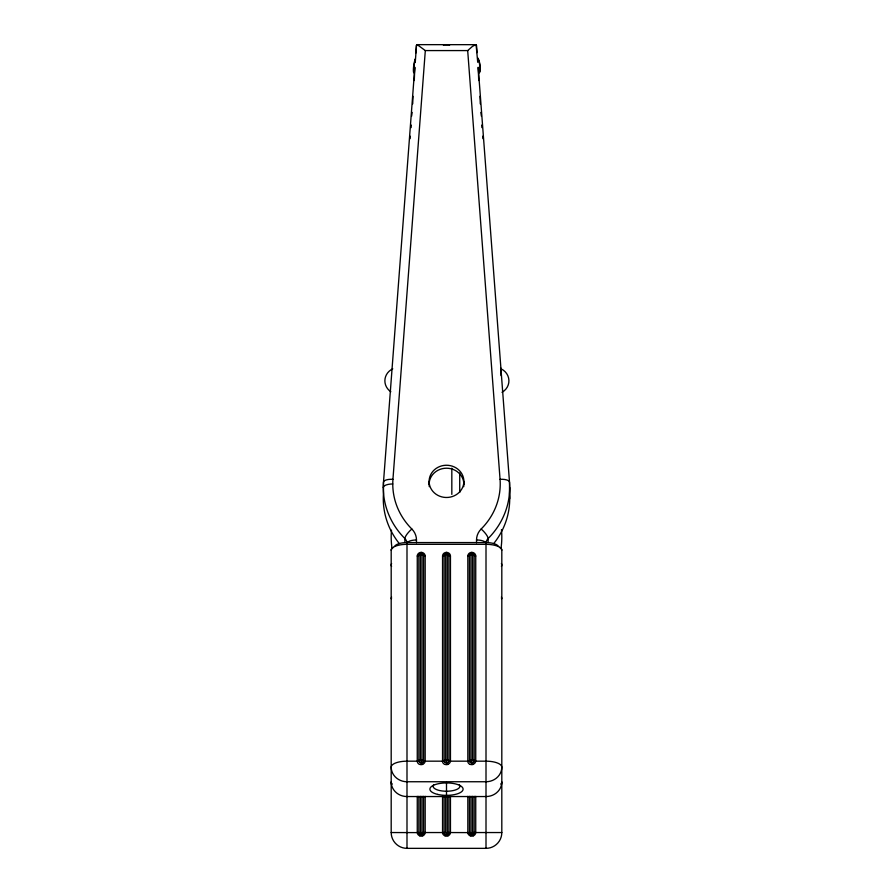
<?xml version="1.0" encoding="UTF-8"?>
<svg xmlns="http://www.w3.org/2000/svg" width="893" height="893" viewBox="0 0 893 893"><rect width="100%" height="100%" fill="white"/><g stroke="black" fill="none" stroke-linecap="round" stroke-linejoin="round"><path stroke-width="1.34" d="M419.063 761.439A2.255 1.942 46.1 0 1 418.873 760.579L418.839 555.446A2.366 2.199 0 0 1 421.217 553.247A2.366 2.199 0 0 1 423.583 555.446A1.585 0.592 0 0 0 425.168 556.038L425.168 761.171A3.639 3.304 -28.5 0 1 422.802 764.196M444.346 761.439A2.255 1.942 46.1 0 1 444.156 760.579L444.134 555.446A2.366 2.199 0 0 1 446.5 553.247A2.366 2.199 0 0 1 448.866 555.446A1.585 0.592 0 0 0 450.452 556.038L450.452 761.171A3.639 3.304 -28.5 0 1 448.085 764.196M469.629 761.439A2.255 1.942 46.1 0 1 469.439 760.579L469.417 555.446A2.366 2.199 0 0 1 471.783 553.247A2.366 2.199 0 0 1 474.161 555.446A1.585 0.592 0 0 0 475.735 556.038L475.735 761.171A3.639 3.304 -28.5 0 1 473.368 764.196M415.278 62.287L416.473 45.253L417.143 44.65L476.092 44.672L477.722 62.287M410.066 138.683L410.155 136.149M411.148 127.599L411.249 125.076M412.711 103.878L413.001 96.288M414.274 80.537L414.821 67.276L383.488 482.265L383.488 493.516A80.95 75.057 0 0 0 398.981 543.178M420.424 796.366L420.424 832.544L421.217 833.336L422.009 832.544L422.009 796.366M448.866 796.366L448.866 832.544A2.344 2.299 62.6 0 1 448.197 834.241A2.333 2.166 0.2 0 1 446.5 834.843L447.293 832.544L447.293 796.366M470.991 796.366L470.991 832.544L471.727 833.336L472.576 832.544L472.576 796.366M420.424 554.854L421.217 554.118L422.009 554.854L422.009 759.988L421.273 760.724L420.424 760.043L420.424 554.854A1.585 0.592 0 0 0 418.839 555.446A1.585 0.592 0 0 1 417.265 556.038L417.265 761.171A3.639 3.561 4.3 0 0 419.576 764.441M421.998 760.043L422.009 759.988A1.585 0.592 0 0 1 423.583 760.579A1.574 0.592 0 0 0 425.168 761.171L442.548 761.171A1.585 0.592 0 0 0 444.134 760.579A1.585 0.592 0 0 1 445.707 759.988L445.707 554.854L446.5 554.118L447.293 554.854L447.293 759.988L446.5 760.724L446.5 762.778A2.366 2.199 0 0 1 444.134 760.579M447.293 760.043L447.293 759.988A1.585 0.592 0 0 1 448.866 760.579A1.585 0.592 0 0 0 450.452 761.171L467.832 761.171A1.585 0.592 0 0 0 469.417 760.579A1.585 0.592 0 0 1 470.991 759.988L470.991 554.854L471.783 554.118L472.576 554.854L472.576 759.988L471.783 760.724L471.002 760.043M472.576 760.043L472.576 759.988A1.585 0.592 0 0 1 474.161 760.579A1.585 0.592 0 0 0 475.735 761.171L486.004 761.171A15.806 5.916 0 0 1 501.81 767.098A15.806 14.656 0 0 1 486.004 781.743L406.996 781.743A15.806 14.656 0 0 1 391.19 767.098A15.806 5.916 0 0 1 406.996 761.171L417.265 761.171A1.585 0.592 0 0 0 418.839 760.579A1.585 0.592 0 0 1 420.424 759.988L420.424 760.043M416.473 45.342L415.959 52.899M416.473 542.743L416.473 539.975A17.38 16.119 0 0 0 411.84 529.013A71.462 66.261 0 0 1 392.942 479.329L425.314 50.577L417.232 44.65M477.052 52.654L476.527 45.342M411.584 116.224L412.175 112.418M425.314 50.577L467.686 50.577L472.553 46.324L475.857 44.65M421.217 833.336L421.217 834.877A2.333 2.166 0.2 0 0 422.847 834.196M421.217 760.724L421.217 762.778A2.366 2.199 0 0 1 418.839 760.579M391.58 598.656L391.19 598.656A3.159 3.159 0 0 1 391.614 597.071M501.419 598.656L501.81 598.656A3.159 3.159 0 0 0 501.386 597.071M393.422 547.431A3.159 2.936 0 0 0 391.19 550.233L391.19 832.544L420.424 832.611M422.009 832.544L445.707 832.544L446.444 833.336M447.293 832.544L471.002 832.611M472.576 832.544L501.81 832.544L501.81 550.233A3.159 2.936 0 0 0 499.578 547.431M391.19 832.544A15.806 15.806 0 0 0 406.996 848.35L486.004 848.35A15.806 15.806 0 0 0 501.81 832.544M471.727 760.724L471.783 762.778A2.366 2.199 0 0 1 469.417 760.579M471.727 833.336L471.783 834.877A2.333 2.166 0.2 0 0 473.424 834.196A2.344 2.299 62.6 0 0 474.216 832.544M446.444 760.724L445.707 760.043M480.825 112.418L481.416 116.224M467.686 50.577L500.058 479.329A71.462 66.261 0 0 1 481.16 529.013A17.38 16.119 0 0 0 476.527 539.975L476.527 542.743M482.845 136.149L482.934 138.683M481.751 125.076L481.852 127.599M479.999 96.288L480.289 103.878M478.726 80.537L478.179 67.276L509.512 482.265L509.512 493.516A80.95 75.057 0 0 1 494.108 543.067M445.707 832.544L445.707 796.366M509.713 487.511L509.713 498.763M501.018 368.184L501.018 375.54M488.114 542.297L488.114 538.546A80.95 75.057 0 0 0 509.512 482.265A9.477 3.539 -4.3 0 0 500.058 479.329M486.004 542.341L486.004 848.35M475.735 796.366L475.735 832.544A3.639 3.561 -89.9 0 1 473.402 835.77M474.161 796.366L474.161 832.544A2.366 2.366 0 0 1 471.783 834.922A2.355 2.266 -84.4 0 1 469.673 833.448A2.255 2.099 89.9 0 1 469.439 832.544L469.417 796.366M467.832 761.171L467.832 556.038A3.952 3.661 0 0 1 471.783 552.376L471.783 554.118M467.832 796.366L467.832 832.544M463.88 481.372A17.38 16.119 0 0 1 437.804 495.325A17.38 16.119 0 0 1 437.804 467.407A17.38 16.119 0 0 1 463.88 481.372L463.88 484.33M459.728 473L459.728 492.456M451.825 468.178L451.825 494.376M450.452 796.366L450.452 832.544A3.639 3.561 -89.9 0 1 448.119 835.77M448.241 762.287A2.344 2.21 -31.6 0 0 448.922 760.579L448.866 555.446A1.585 0.592 0 0 0 447.293 554.854M442.548 761.171L442.548 556.038A3.952 3.661 0 0 1 446.5 552.376L446.5 554.118M446.5 782.458L446.5 795.362M444.134 796.366L444.134 832.544A2.255 2.099 89.9 0 0 444.334 833.448M442.548 796.366L442.548 832.544M429.12 481.372L429.12 484.33M425.168 796.366L425.168 832.544A3.639 3.561 -89.9 0 1 422.836 835.77M419.197 761.483A2.344 2.132 38.4 0 0 422.925 762.265A2.344 2.21 -31.6 0 0 423.639 760.579L423.583 555.446A1.585 0.592 0 0 0 422.009 554.854M423.583 796.366L423.583 832.544A2.344 2.299 62.6 0 1 422.902 834.241M425.168 556.038A3.952 3.661 0 0 0 421.217 552.376L421.217 554.118M418.839 796.366L418.839 832.544A2.255 2.099 89.9 0 0 419.051 833.448M417.265 796.366L417.265 832.544A3.639 3.594 -5.5 0 0 419.643 835.748M406.996 542.341L406.996 848.35M404.886 542.297L404.886 538.546A80.95 75.057 0 0 1 383.488 482.265A9.477 3.539 4.3 0 1 392.942 479.329M423.583 832.544A2.366 2.366 0 0 1 421.217 834.922A2.355 2.266 -84.4 0 1 419.107 833.448M421.217 834.922A2.366 2.366 0 0 1 418.839 832.544M448.866 832.544A2.366 2.366 0 0 1 446.5 834.922A2.355 2.266 -84.4 0 1 444.39 833.448M446.5 834.922A2.366 2.366 0 0 1 444.134 832.544M444.926 835.748A3.639 3.594 -5.5 0 1 442.459 832.555M471.783 834.922A2.366 2.366 0 0 1 469.417 832.544M470.209 835.748A3.639 3.594 -5.5 0 1 467.753 832.555M422.679 835.904A4.208 4.13 2.2 0 1 419.755 835.904M447.962 835.904A4.208 4.13 2.2 0 1 445.038 835.904M473.245 835.904A4.208 4.13 2.2 0 1 470.321 835.904M423.583 760.579A2.366 2.199 0 0 1 421.217 762.778M417.265 556.038A3.952 3.661 0 0 1 421.217 552.376M448.866 760.579A2.366 2.199 0 0 1 446.5 762.778M444.87 764.441A3.639 3.561 4.3 0 1 442.459 761.171M446.5 552.376A3.952 3.661 0 0 1 450.452 556.038M442.548 556.038A1.585 0.592 0 0 0 444.134 555.446A1.585 0.592 0 0 1 445.707 554.854M471.783 762.778A2.366 2.199 0 0 0 474.161 760.579L474.161 555.446A1.585 0.592 0 0 0 472.576 554.854M470.153 764.441A3.639 3.561 4.3 0 1 467.742 761.171M474.205 760.579A2.344 2.21 -31.6 0 1 473.536 762.287M471.783 552.376A3.952 3.661 0 0 1 475.735 556.038M467.832 556.038A1.585 0.592 0 0 0 469.417 555.446A1.585 0.592 0 0 1 470.991 554.854M459.214 784.59A13.428 5.034 0 0 1 446.5 791.243A13.428 5.034 0 0 1 433.786 784.59M501.81 550.233A15.806 5.916 0 0 0 486.004 544.317L406.996 544.317A15.806 5.916 0 0 0 391.19 550.233M498.093 545.913A12.647 4.733 0 0 0 486.004 542.564L406.996 542.564A12.647 4.733 0 0 0 394.907 545.913M501.386 563.572A3.159 2.936 0 0 1 501.81 565.035A15.806 5.916 0 0 1 501.419 566.352M391.614 563.572A3.159 2.936 0 0 0 391.19 565.035A15.806 5.916 0 0 0 391.58 566.352M392.284 784.054A15.806 5.916 0 0 1 391.19 781.888A15.806 14.656 0 0 0 406.996 796.545L486.004 796.545A15.806 14.656 0 0 0 501.81 781.888A15.806 5.916 0 0 1 500.716 784.054M422.668 764.386A4.208 4.13 -2.2 0 1 419.766 764.397M447.951 764.386A4.208 4.13 -2.2 0 1 445.049 764.397M448.208 762.265A2.344 2.132 38.4 0 1 444.491 761.483M473.234 764.386A4.208 4.13 -2.2 0 1 470.332 764.397M473.491 762.265A2.344 2.132 38.4 0 1 469.774 761.483M390.833 391.737A14.065 13.35 0 0 1 392.764 368.831M501.018 368.831A14.065 13.35 0 0 1 508.91 380.295A14.065 13.35 0 0 1 502.011 392.317M501.464 529.571A80.95 80.95 0 0 1 500.973 548.648M392.027 548.648A80.95 80.95 0 0 1 391.48 530.141M429.299 486.674A17.38 16.119 0 0 1 446.5 468.211A17.38 16.119 0 0 1 463.701 486.674M411.84 529.013A9.477 2.601 -45 0 0 404.886 538.546A7.903 7.323 0 0 1 406.884 542.319M383.287 487.511A9.477 3.55 0 0 1 392.764 483.961M481.16 529.013A9.477 2.601 45 0 1 488.114 538.546A7.903 7.323 0 0 0 486.116 542.319M413.816 71.73A7.881 1.083 -82.5 0 1 415.301 59.44M413.749 72.813A7.881 1.418 -81.5 0 1 413.615 66.517A7.881 1.418 -81.5 0 1 415.379 58.726M477.688 58.056A7.881 2.322 82 0 1 480.11 65.58A7.881 2.322 82 0 1 479.407 72.713M477.61 57.933A7.881 1.875 83 0 1 479.708 65.468A7.881 1.875 83 0 1 479.228 72.724M476.527 539.975A9.477 3.55 0 0 1 485.591 542.486M407.409 542.486A9.477 3.55 0 0 1 416.473 539.975M449.581 45.286A10.56 3.137 82.8 0 0 449.19 44.94L443.81 44.94A10.56 3.137 -82.8 0 0 443.419 45.286M437.682 794.413A16.599 6.218 0 0 0 463.087 789.379A16.599 6.218 0 0 0 438.731 783.652A16.599 6.218 0 0 0 437.682 794.413"/></g></svg>
